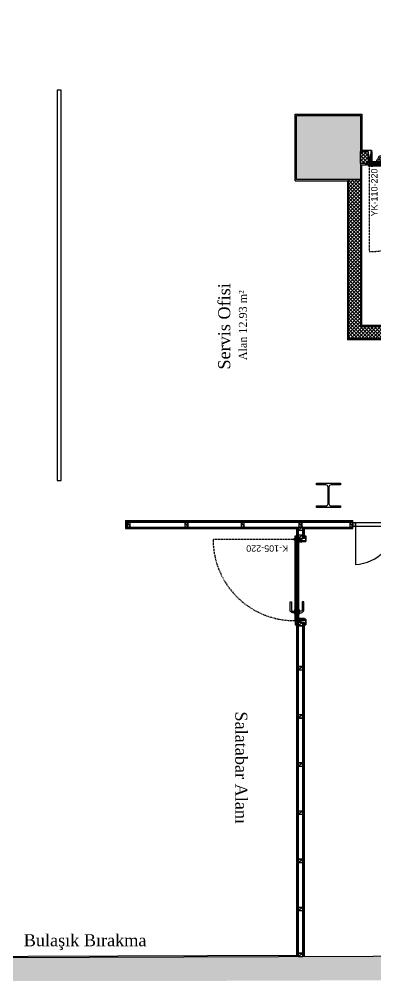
# Model space of a CAD drawing. Header units: millimetres. Extents: x -29311 to -3405, y 28913 to 42880.
# Drawn here: x -16987 to -16543, y 30469 to 31660 of the extents above; entities that cross this region are included whole.
import ezdxf
from ezdxf.enums import TextEntityAlignment as Align

# ---------------------------------------------------------------- set-up
doc = ezdxf.new("R2010")
doc.units = ezdxf.units.MM
doc.linetypes.add('HIDDEN', pattern=[0.375, 0.25, -0.125])
for name, color, linetype in [('1.2 mm sac', 7, 'Continuous'), ('A-BA', 1, 'Continuous'), ('A-CELIK', 201, 'Continuous'), ('A-DOSEME-TARAMA', 251, 'Continuous'), ('A-DUVAR', 53, 'Continuous'), ('A-DUVAR-ALCIPAN', 9, 'Continuous'), ('A-DUVAR-ALCIPAN-CELIK', 144, 'Continuous'), ('A-DUVAR-TARAMA', 251, 'Continuous'), ('A-KAPI', 214, 'Continuous'), ('A-KAPI-AHSAP', 245, 'Continuous'), ('A-KAPI-AKSESUAR', 206, 'Continuous'), ('A-KAPI-METAL', 84, 'Continuous'), ('A-KAPI-PROFIL', 206, 'Continuous'), ('A-SIVA-ALCIPAN', 247, 'Continuous'), ('A-SIVA-IC', 97, 'Continuous'), ('A-YALITIM-ISI', 251, 'BATTING'), ('A-YAZI', 136, 'Continuous'), ('Duvar-200 cm', 7, 'Continuous'), ('level', 10, 'Continuous')]:
    doc.layers.add(name, color=color, linetype=linetype)
doc.layers.add('tarama-betonarme', color=252, linetype='Continuous', lineweight=13)
doc.styles.get("Standard").update_dxf_attribs({"font": 'arial.ttf'})
doc.styles.add('YAZ-50', font='times.ttf', dxfattribs={"width": 0.9})
doc.linetypes.add('BATTING', pattern='A,0.00254,-2.54,[134,ltypeshp.shx,S=2.54,R=0,X=-2.54,Y=0],-5.08,[134,ltypeshp.shx,S=2.54,R=180,X=2.54,Y=0],-2.54', length=10.16254)
pattern_1 = [(45, (-65876.5644, 45834.01), (-4.4194174, 4.4194174), []), (45, (-65872.145, 45834.01), (-4.4194174, 4.4194174), [7.8125, -1.5625, 0, -1.5625])]

# ---------------------------------------------------------------- blocks, each defined once
blk = doc.blocks.new('KAPIYANGIN')
at = {"color": 8, "linetype": 'HIDDEN'}
blk.add_lwpolyline([(85085.6, 20208.6), (85192.4, 20208.6, 0.411438), (85086.7, 20315.3, 0.002371), (85085.6, 20315.3)], format="xyb", dxfattribs=at)
for radius in [1, 0.5, 0.4]:
    blk.add_circle((85085.1, 20208.5), radius)
at = {"linetype": 'ByBlock', "ltscale": 12}
blk.add_arc((85080.6, 20211.1), 0.0345, 188.5836, 255.4134, dxfattribs=at)
at = {"layer": '1.2 mm sac', "color": 0}
blk.add_line((85084.4, 20211.1), (85080.6, 20211.1), dxfattribs=at)
at = {"layer": 'A-DUVAR'}
for points in [[(85077.6, 20317.3), (85067.6, 20317.3)], [(85077.6, 20207.3), (85067.6, 20207.3)]]:
    blk.add_lwpolyline(points, dxfattribs=at)
at = {"layer": 'A-DUVAR-ALCIPAN', "linetype": 'ByBlock', "ltscale": 12}
for p, q in [((85081.8, 20211.3), (85081.8, 20313.6)), ((85084.8, 20211.3), (85084.8, 20315.3))]:
    blk.add_line(p, q, dxfattribs=at)
at = {"layer": 'A-KAPI-AKSESUAR', "ltscale": 12}
for points in [[(85078.4, 20305.5), (85076.8, 20305.5, 0.414214), (85073.4, 20302.1), (85073.4, 20222.9, 0.414214), (85076.8, 20219.5), (85078.4, 20219.5)], [(85078.4, 20303.5), (85076.8, 20303.5, 0.414214), (85075.4, 20302.1), (85075.4, 20222.9, 0.414214), (85076.8, 20221.5), (85078.4, 20221.5)]]:
    blk.add_lwpolyline(points, format="xyb", dxfattribs=at)
for points in [[(85080.4, 20301.5), (85080.4, 20307.5), (85078.4, 20307.5), (85078.4, 20301.5)], [(85080.4, 20217.5), (85080.4, 20223.5), (85078.4, 20223.5), (85078.4, 20217.5)]]:
    blk.add_lwpolyline(points, close=True, dxfattribs=at)
at = {"layer": 'A-KAPI-METAL'}
for p, q in [((85080.4, 20313.9), (85080.4, 20215.8)), ((85084.3, 20314), (85080.5, 20314)), ((85080.6, 20313.8), (85086, 20313.8)), ((85080.6, 20313.8), (85080.6, 20311.8)), ((85080.6, 20313.8), (85080.6, 20213.1)), ((85080.8, 20311.8), (85080.6, 20311.8)), ((85080.8, 20313.6), (85085.8, 20313.6)), ((85080.8, 20313.6), (85080.8, 20311.8)), ((85084.2, 20315.4), (85084.2, 20314)), ((85084.2, 20314), (85084.4, 20314)), ((85086, 20315.5), (85084.3, 20315.5)), ((85084.4, 20314), (85084.4, 20315.3)), ((85084.4, 20315.3), (85084.5, 20315.3)), ((85086, 20315.3), (85084.4, 20315.3)), ((85084.5, 20315.3), (85084.5, 20313.9)), ((85084.8, 20315.3), (85086, 20315.3)), ((85085.8, 20311.8), (85085.8, 20313.6)), ((85086, 20311.8), (85085.8, 20311.8)), ((85086, 20315.3), (85086, 20209.6)), ((85086, 20313.8), (85086, 20311.8)), ((85086.1, 20315.4), (85086.1, 20209.5)), ((85080.4, 20211), (85080.4, 20231.3)), ((85084.3, 20211), (85080.5, 20211)), ((85080.6, 20213.1), (85080.8, 20213.1)), ((85080.6, 20211.1), (85080.6, 20213.1)), ((85080.6, 20211.1), (85086, 20211.1)), ((85080.8, 20213.1), (85080.8, 20211.3)), ((85080.8, 20211.3), (85085.8, 20211.3)), ((85084.2, 20209.5), (85084.2, 20210.9)), ((85084.2, 20210.9), (85084.4, 20210.9)), ((85084.4, 20210.9), (85084.4, 20209.6)), ((85086, 20209.6), (85084.4, 20209.6)), ((85084.4, 20209.6), (85084.5, 20209.6)), ((85084.5, 20209.6), (85084.5, 20211)), ((85086, 20209.6), (85084.8, 20209.6)), ((85085.8, 20213.1), (85086, 20213.1)), ((85085.8, 20213.1), (85085.8, 20211.3)), ((85086, 20211.1), (85086, 20213.1)), ((85086, 20209.5), (85084.3, 20209.5))]:
    blk.add_line(p, q, dxfattribs=at)
for points in [[(85066.1, 20320.2), (85066.1, 20313.4, 0.414214), (85066.2, 20313.3), (85074.2, 20313.3), (85074.2, 20313.5), (85066.4, 20313.5, -0.414214), (85066.3, 20313.5), (85066.3, 20320, -0.414214), (85066.4, 20320.1), (85067.4, 20320.1, -0.414214), (85067.4, 20320), (85067.4, 20319.3), (85067.6, 20319.3), (85067.6, 20320.2, 0.414214), (85067.5, 20320.3), (85066.2, 20320.3, 0.414214)], [(85082.7, 20320.7, 0.414214), (85082.6, 20320.6), (85082.6, 20319.7), (85082.8, 20319.7), (85082.8, 20320.4, -0.414214), (85082.9, 20320.5), (85083.9, 20320.5, -0.414214), (85083.9, 20320.4), (85083.9, 20314.6, -0.414214), (85083.9, 20314.6), (85078.3, 20314.6, 0.414214), (85078.2, 20314.4), (85078.2, 20313.2, 0.414154), (85078.3, 20313.1), (85079.9, 20313.1), (85069.6, 20313.1), (85068.2, 20313.1), (85069.6, 20313.1), (85069.6, 20313.3), (85068.2, 20313.3, 1), (85068.2, 20312.9), (85079.9, 20312.9, 0.938583), (85079.9, 20313.3), (85078.5, 20313.3, -0.414214), (85078.4, 20313.3), (85078.4, 20314.3, -0.414214), (85078.5, 20314.4), (85084, 20314.4, 0.414214), (85084.1, 20314.5), (85084.1, 20320.6, 0.414214), (85084, 20320.7)], [(85066.1, 20204.4), (85066.1, 20211.2, -0.414214), (85066.2, 20211.3), (85074.2, 20211.3), (85074.2, 20211.1), (85066.4, 20211.1, 0.414214), (85066.3, 20211), (85066.3, 20204.5, 0.414214), (85066.4, 20204.5), (85067.4, 20204.5, 0.414214), (85067.4, 20204.5), (85067.4, 20205.3), (85067.6, 20205.3), (85067.6, 20204.4, -0.414214), (85067.5, 20204.3), (85066.2, 20204.3, -0.414214)], [(85082.7, 20204.3, -0.414214), (85082.6, 20204.4), (85082.6, 20205.3), (85082.8, 20205.3), (85082.8, 20204.5, 0.414214), (85082.9, 20204.5), (85083.9, 20204.5, 0.414214), (85083.9, 20204.5), (85083.9, 20209.9, 0.414214), (85083.9, 20210), (85078.4, 20210, -0.414214), (85078.3, 20210.1), (85078.3, 20211.4, -0.414154), (85078.4, 20211.5), (85079.9, 20211.5), (85069.6, 20211.5), (85068.2, 20211.5), (85069.6, 20211.5), (85069.6, 20211.3), (85068.2, 20211.3, -1), (85068.2, 20211.7), (85079.9, 20211.7, -0.938583), (85079.9, 20211.3), (85078.6, 20211.3, 0.414214), (85078.5, 20211.2), (85078.5, 20210.2, 0.414214), (85078.6, 20210.2), (85084, 20210.2, -0.414214), (85084.1, 20210.1), (85084.1, 20204.4, -0.414214), (85084, 20204.3)]]:
    blk.add_lwpolyline(points, format="xyb", close=True, dxfattribs=at)
for centre, radius, start, end in [((85080.5, 20313.9), 0.08, 90, 180), ((85084.3, 20315.4), 0.08, 90, 180), ((85084.3, 20314), 0.0478, 295.1719, 356.1095), ((85084.4, 20313.9), 0.0816, 267.7148, 4.0381), ((85086, 20315.4), 0.08, 0, 90), ((85080.5, 20211), 0.08, 180, 270), ((85084.3, 20209.5), 0.08, 180, 270), ((85084.3, 20210.9), 0.0478, 3.8905, 64.8281), ((85084.4, 20211), 0.0816, 355.9619, 92.2852), ((85086, 20209.5), 0.08, 270, 0)]:
    blk.add_arc(centre, radius, start, end, dxfattribs=at)
at = {"layer": 'A-KAPI-PROFIL'}
for points in [[(85068.8, 20313.6), (85068.8, 20313.5), (85070.4, 20313.5), (85071.7, 20314.3), (85074.1, 20314.3), (85074.1, 20313.6), (85074.2, 20313.6), (85074.2, 20314.4), (85071.7, 20314.4), (85070.3, 20313.6), (85068.8, 20313.6)], [(85068.8, 20210.9), (85068.8, 20211), (85070.4, 20211), (85071.7, 20210.2), (85074.1, 20210.2), (85074.1, 20210.9), (85074.2, 20210.9), (85074.2, 20210.1), (85071.7, 20210.1), (85070.3, 20210.9), (85068.8, 20210.9)]]:
    blk.add_lwpolyline(points, dxfattribs=at)
for points in [[(85075.2, 20315.6), (85072.2, 20314.5), (85071.1, 20314.5), (85071.1, 20313.5), (85072.3, 20313.5), (85075.6, 20314.7), (85083.9, 20314.7), (85083.9, 20315.6)], [(85075.2, 20208.9), (85072.2, 20210), (85071.1, 20210), (85071.1, 20211), (85072.3, 20211), (85075.6, 20209.8), (85083.9, 20209.8), (85083.9, 20208.9)]]:
    blk.add_lwpolyline(points, close=True, dxfattribs=at)
at = {"layer": 'A-KAPI-PROFIL', "color": 8}
for points in [[(85079, 20314.3, 0.414214), (85078.8, 20314.1), (85078.8, 20313.5, 0.414214), (85079, 20313.3), (85080.1, 20313.3), (85080.1, 20312.8), (85079.9, 20312.8, 1), (85079.9, 20312.6), (85080.2, 20312.6, 0.414214), (85080.3, 20312.7), (85080.3, 20313.9), (85080.3, 20314.1, 0.414214), (85080.1, 20314.3)], [(85079, 20211.2, 0.414214), (85078.8, 20211), (85078.8, 20210.4, 0.414214), (85079, 20210.2), (85080.1, 20210.2, 0.414214), (85080.3, 20210.4), (85080.3, 20211.8, 0.414214), (85080.2, 20211.9), (85079.9, 20211.9, 1), (85079.9, 20211.7), (85080.1, 20211.7), (85080.1, 20211.2)]]:
    blk.add_lwpolyline(points, format="xyb", close=True, dxfattribs=at)
at = {"layer": 'A-YALITIM-ISI', "linetype": 'BATTING', "ltscale": 0.001}
blk.add_line((85083.3, 20313.6), (85083.3, 20211.3), dxfattribs=at)
at = {"layer": 'DEFPOINTS', "linetype": 'ByBlock', "ltscale": 12}
for p, q in [((85067.6, 20317.3), (85082.6, 20317.3)), ((85067.6, 20207.3), (85082.6, 20207.3))]:
    blk.add_line(p, q, dxfattribs=at)
at = {"layer": 'level', "insert": (85088.9, 20210.9), "char_height": 8, "width": 57.536, "attachment_point": 3, "rotation": 180}
blk.add_mtext('YK-110-220', dxfattribs=at)
blk = doc.blocks.new('A$C1989330F')
at = {"layer": 'A-KAPI-AKSESUAR'}
blk.add_lwpolyline([(28, 0), (-28, 0), (-28, -8), (28, -8)], close=True, dxfattribs=at)
blk.add_lwpolyline([(-125, -45), (-20, -45, 0.414214), (-10, -35), (-10, -8), (10, -8), (10, -32, -0.414214), (-23, -65), (-125, -65)], format="xyb", close=True, dxfattribs=at)
blk = doc.blocks.new('*U51')
at = {"ltscale": 12}
h = blk.add_hatch(dxfattribs=at)
h.set_pattern_fill('ANSI31', color=8, scale=5, angle=45)
h.set_pattern_definition([(90, (48.085, 20), (-15.875, 3e-15), [])])
h.paths.add_polyline_path([(1004, -130), (44, -130), (44, -160), (1004, -160)])
at = {"color": 8, "linetype": 'HIDDEN', "ltscale": 50}
blk.add_lwpolyline([(13, -176), (13, -1189, 0.417281), (1025, -166)], format="xyb", dxfattribs=at)
at = {"layer": 'A-KAPI-AHSAP'}
for points in [[(44, -165), (34, -165), (34, -148), (34, -148), (34, -125), (44, -125), (44, -165)], [(44, -125), (1004, -125)], [(1004, -165), (44, -165)], [(1004, -165), (1004, -125), (1014, -125), (1014, -165), (1014, -165), (1014, -165), (1004, -165)]]:
    blk.add_lwpolyline(points, dxfattribs=at)
blk.add_lwpolyline([(1004, -130), (44, -130), (44, -160), (1004, -160)], close=True, dxfattribs=at)
at = {"layer": 'A-KAPI-AKSESUAR'}
for radius in [10, 5, 4]:
    blk.add_circle((12, -175), radius, dxfattribs=at)
at = {"layer": 'A-KAPI-METAL'}
for points in [[(-29, -33), (39, -33, -0.414214), (40, -34), (40, -96), (38, -96), (38, -36, 0.414214), (38, -35), (-28, -35, 0.414214), (-28, -36), (-28, -47, 0.414214), (-28, -48), (-20, -48), (-20, -50), (-29, -50, -0.414214), (-30, -49), (-30, -34, -0.414214)], [(-30, -151, -0.414214), (-29, -150), (-20, -150), (-20, -152), (-28, -152, 0.414214), (-28, -152), (-28, -162, 0.414214), (-28, -163), (27, -163, 0.414214), (27, -162), (27, -105, -0.414214), (28, -104), (41, -104, -0.414154), (42, -105), (42, -119), (42, -95), (42, -81), (42, -95), (40, -95), (40, -81, -1), (44, -81), (44, -120, -0.934642), (40, -119), (40, -106, 0.414214), (40, -106), (30, -106, 0.414214), (29, -106), (29, -164, -0.414214), (28, -165), (-29, -165, -0.414214), (-30, -164)], [(1078, -151, 0.414214), (1077, -150), (1068, -150), (1068, -152), (1076, -152, -0.414214), (1076, -152), (1076, -162, -0.414214), (1076, -163), (1022, -163, -0.414214), (1021, -162), (1021, -104, 0.414214), (1020, -103), (1007, -103, 0.414154), (1006, -104), (1006, -119), (1006, -95), (1006, -81), (1006, -95), (1008, -95), (1008, -81, 1), (1004, -81), (1004, -120, 0.938583), (1008, -119), (1008, -105, -0.414214), (1009, -105), (1019, -105, -0.414214), (1019, -105), (1019, -164, 0.414214), (1020, -165), (1077, -165, 0.414214), (1078, -164)], [(1077, -33), (1009, -33, 0.414214), (1008, -34), (1008, -96), (1010, -96), (1010, -36, -0.414214), (1011, -35), (1076, -35, -0.414214), (1076, -36), (1076, -47, -0.414214), (1076, -48), (1068, -48), (1068, -50), (1077, -50, 0.414214), (1078, -49), (1078, -34, 0.414214)]]:
    blk.add_lwpolyline(points, format="xyb", close=True, dxfattribs=at)
at = {"layer": 'A-KAPI-PROFIL'}
for points in [[(16, -101), (27, -70), (27, -36), (37, -36), (37, -72), (26, -104), (26, -163), (16, -163)], [(1032, -101), (1021, -70), (1021, -44), (1011, -44), (1011, -72), (1022, -104), (1022, -163), (1032, -163)]]:
    blk.add_lwpolyline(points, close=True, dxfattribs=at)
for points in [[(36, -37), (37, -37), (37, -52), (30, -66), (30, -90), (37, -90), (37, -91), (29, -91), (29, -66), (36, -52), (36, -37)], [(1012, -37), (1011, -37), (1011, -52), (1018, -66), (1018, -90), (1011, -90), (1011, -91), (1019, -91), (1019, -66), (1012, -52), (1012, -37)]]:
    blk.add_lwpolyline(points, dxfattribs=at)
at = {"layer": 'A-KAPI-PROFIL', "color": 8}
for points in [[(40, -111, 0.414214), (38, -109), (31, -109, 0.414214), (29, -111), (29, -122, 0.414214), (31, -124), (45, -124, 0.414214), (46, -123), (46, -120, 1), (44, -120), (44, -121), (40, -121)], [(1019, -111, 0.414214), (1017, -109), (1010, -109, 0.414214), (1008, -111), (1008, -121), (1004, -121), (1004, -120, 1), (1002, -120), (1002, -123, 0.414214), (1003, -124), (1014, -124), (1017, -124, 0.414214), (1019, -122)]]:
    blk.add_lwpolyline(points, format="xyb", close=True, dxfattribs=at)
at = {"layer": 'DEFPOINTS', "linetype": 'ByBlock', "ltscale": 12}
for p, q in [((0, -50), (0, -150)), ((1048, -50), (1048, -125))]:
    blk.add_line(p, q, dxfattribs=at)
at = {"ltscale": 12, "xscale": -1, "rotation": 180}
blk.add_blockref('A$C1989330F', (916, -125), dxfattribs=at)
at = {"ltscale": 12}
blk.add_blockref('A$C1989330F', (916, -165), dxfattribs=at)
blk = doc.blocks.new('40 60')
at = {"layer": 'A-DUVAR-ALCIPAN-CELIK'}
for points in [[(82132.2, 6001.7), (82132.2, 6007.7), (82128.2, 6007.7), (82128.2, 6001.7)], [(82132, 6001.8), (82132, 6007.5), (82128.3, 6007.5), (82128.3, 6001.8)]]:
    blk.add_lwpolyline(points, close=True, dxfattribs=at)
blk.add_lwpolyline([(82128.3, 6007.5), (82132, 6001.8)], dxfattribs=at)

msp = doc.modelspace()

# ---------------------------------------------------------------- hatches: boundary and pattern name
at = {"layer": 'A-DOSEME-TARAMA'}
h = msp.add_hatch(dxfattribs=at)
h.set_pattern_fill('NET', color=256, angle=45)
h.set_pattern_definition([(45, (-100244.7386, 15842.625), (-2.24506403, 2.24506403), []), (135, (-100244.7386, 15842.625), (-2.24506403, -2.24506403), [])])
h.paths.add_polyline_path([(-16561.24, 31479.76), (-16551.84, 31479.76), (-16551.84, 31494.76), (-16561.24, 31494.76)])
at = {"layer": 'A-DUVAR-TARAMA'}
h = msp.add_hatch(dxfattribs=at)
h.set_pattern_fill('ANSI37', color=256, scale=25, style=0)
h.set_pattern_definition([(45, (-65876.5644, 50035.5397), (-2.2097087, 2.2097087), []), (135, (-65876.5644, 50035.5397), (-2.2097087, -2.2097087), [])])
h.paths.add_polyline_path([(-16318.01, 31358.18), (-16333.01, 31358.18), (-16333.01, 31276.43), (-16561.24, 31276.43), (-16561.24, 31459.76), (-16576.24, 31459.76), (-16576.24, 31261.43), (-16581.24, 31261.43), (-16333.01, 31261.43), (-16333.01, 31218.88), (-16318.01, 31218.88)])
h.paths.add_polyline_path([(-16318.01, 31218.88), (-16333.01, 31218.88), (-16333.01, 31139.76), (-16318.01, 31139.76)])
at = {"layer": 'tarama-betonarme'}
h = msp.add_hatch(dxfattribs=at)
h.set_pattern_fill('ANSI35', color=256, scale=25, style=0)
h.set_pattern_definition(pattern_1)
h.paths.add_polyline_path([(-18785.37, 30484.04), (-19021.29, 32291.44), (-14216.73, 32477.67), (-13835.02, 30501.63)], flags=16)
h.paths.add_polyline_path([(-18811.7, 30453.95), (-19055.29, 32320.15), (-14192.15, 32508.65), (-13798.7, 30471.76)])
h = msp.add_hatch(dxfattribs=at)
h.set_pattern_fill('ANSI35', color=256, scale=25, style=0)
h.set_pattern_definition(pattern_1)
edge = h.paths.add_edge_path()
edge.add_line((-17391.24, 31539.76), (-17391.24, 31459.76))
edge.add_line((-17391.24, 31459.76), (-17471.24, 31459.76))
edge.add_line((-17471.24, 31459.76), (-17471.24, 31539.76))
h.paths.add_polyline_path([(-16641.24, 31539.76), (-16561.24, 31539.76), (-16561.24, 31459.76), (-16641.24, 31459.76)])

# ---------------------------------------------------------------- linework, layer by layer
at = {"layer": 'A-BA'}
msp.add_lwpolyline([(-19021.29, 32291.44), (-18785.37, 30484.04), (-13835.02, 30501.63)], dxfattribs=at)
msp.add_lwpolyline([(-16641.24, 31539.76), (-16561.24, 31539.76), (-16561.24, 31459.76), (-16641.24, 31459.76)], close=True, dxfattribs=at)
msp.add_lwpolyline([(-16641.24, 31539.76), (-16561.24, 31539.76), (-16561.24, 31459.76), (-16641.24, 31459.76)], close=True, dxfattribs=at)
at = {"layer": 'A-CELIK'}
msp.add_lwpolyline([(-16586.24, 31053.16), (-16586.24, 31051.26), (-16601.24, 31051.26), (-16616.24, 31051.26), (-16616.24, 31053.16), (-16604.49, 31053.16, 0.4142136), (-16601.79, 31055.86), (-16601.79, 31066.26), (-16601.79, 31076.66, 0.4142136), (-16604.49, 31079.36), (-16616.24, 31079.36), (-16616.24, 31081.26), (-16601.24, 31081.26), (-16586.24, 31081.26), (-16586.24, 31079.36), (-16597.99, 31079.36, 0.4142136), (-16600.69, 31076.66), (-16600.69, 31066.26), (-16600.69, 31055.86, 0.4142136), (-16597.99, 31053.16)], format="xyb", close=True, dxfattribs=at)
at = {"layer": 'A-DUVAR'}
for p, q in [((-16561.24, 31479.76), (-16561.24, 31494.76)), ((-16551.84, 31494.76), (-16561.24, 31494.76)), ((-16551.84, 31479.76), (-16561.24, 31479.76)), ((-16576.24, 31261.43), (-16576.24, 31459.76)), ((-16576.24, 31459.76), (-16561.24, 31459.76)), ((-16561.24, 31459.76), (-16561.24, 31276.43)), ((-16333.01, 31276.43), (-16561.24, 31276.43)), ((-16333.01, 31261.43), (-16576.24, 31261.43))]:
    msp.add_line(p, q, dxfattribs=at)
msp.add_lwpolyline([(-16551.84, 31494.76), (-16551.84, 31479.76)], dxfattribs=at)
at = {"layer": 'A-DUVAR-ALCIPAN'}
for p, q in [((-16853.59, 31034.01), (-16570.73, 31034.01)), ((-16853.59, 31034.01), (-16853.59, 31025.51)), ((-16853.59, 31025.51), (-16639.21, 31025.51)), ((-16852.34, 31034.01), (-16852.34, 31025.51)), ((-16852.34, 31032.76), (-16570.73, 31032.76)), ((-16852.34, 31026.76), (-16639.21, 31026.76)), ((-16640.46, 31025.51), (-16640.46, 31012.67)), ((-16639.21, 31026.76), (-16639.21, 31012.67)), ((-16633.21, 31026.76), (-16570.73, 31026.76)), ((-16633.21, 31012.67), (-16633.21, 31026.76)), ((-16633.21, 31025.51), (-16570.73, 31025.51)), ((-16631.96, 31012.67), (-16631.96, 31025.51)), ((-16640.47, 30907.86), (-16640.49, 30491.66)), ((-16639.22, 30907.86), (-16639.24, 30491.67)), ((-16633.21, 30491.71), (-16633.21, 30907.86)), ((-16631.96, 30491.71), (-16631.96, 30907.86))]:
    msp.add_line(p, q, dxfattribs=at)
at = {"layer": 'A-KAPI-AHSAP'}
msp.add_line((-16567.82, 31027.69), (-16567.82, 30980.21), dxfattribs=at)
for points in [[(-16567.82, 31031.83), (-16570.73, 31031.83), (-16570.73, 31027.69), (-16567.82, 31027.69)], [(-16567.82, 31027.69), (-16466.57, 31027.69), (-16466.57, 31031.83), (-16567.82, 31031.83)]]:
    msp.add_lwpolyline(points, close=True, dxfattribs=at)
msp.add_arc((-16569.82, 31031.83), 51.63, 272.22706, 2.81789, dxfattribs=at)
at = {"layer": 'A-SIVA-ALCIPAN'}
for p, q in [((-16854.34, 31034.76), (-16854.34, 31024.76)), ((-16854.34, 31034.76), (-16570.73, 31034.76)), ((-16854.34, 31024.76), (-16641.21, 31024.76)), ((-16641.21, 31024.76), (-16641.21, 31012.67)), ((-16631.21, 31024.76), (-16570.73, 31024.76)), ((-16631.21, 31012.67), (-16631.21, 31024.76)), ((-16570.73, 31024.76), (-16570.73, 31034.76)), ((-16641.22, 30907.86), (-16641.24, 30493.16)), ((-16631.21, 30491.71), (-16631.21, 30907.86))]:
    msp.add_line(p, q, dxfattribs=at)
for points in [[(-16631.21, 31012.67), (-16641.21, 31012.67)], [(-16631.21, 30912.86), (-16641.24, 30912.86)]]:
    msp.add_lwpolyline(points, dxfattribs=at)
at = {"layer": 'A-SIVA-IC'}
for points in [[(-16642.74, 31458.25), (-16642.74, 31541.26), (-16559.74, 31541.26), (-16559.74, 31496.27), (-16551.84, 31496.27)], [(-16334.51, 31358.18), (-16334.51, 31277.93), (-16559.74, 31277.93), (-16559.74, 31458.26), (-16559.74, 31458.26), (-16559.74, 31478.26), (-16553.84, 31478.26)], [(-16642.74, 31458.25), (-16577.74, 31458.25), (-16577.74, 31259.93)], [(-16459.51, 31034.39), (-16459.51, 31130.71), (-16334.51, 31130.71), (-16334.51, 31259.93), (-16577.74, 31259.93)], [(-16631.21, 30907.86), (-16641.22, 30907.86)], [(-18094.12, 30488), (-16640.49, 30493.16)]]:
    msp.add_lwpolyline(points, dxfattribs=at)
at = {"layer": 'Duvar-200 cm'}
msp.add_lwpolyline([(-16934.34, 31571.26), (-16939.34, 31571.26), (-16939.34, 31084.76), (-16934.34, 31084.76)], close=True, dxfattribs=at)

# ---------------------------------------------------------------- block references
at = {"layer": 'A-DUVAR-ALCIPAN-CELIK'}
for p in [(-98980.5, 25025.11), (-98908.46, 25025.11), (-98838.42, 25025.11), (-98766.38, 25025.11), (-98702.89, 25025.11)]:
    msp.add_blockref('40 60', p, dxfattribs=at)
at = {"layer": 'A-DUVAR-ALCIPAN-CELIK', "rotation": 270}
for p in [(-22640.87, 113154.92), (-22640.87, 113144.83), (-22640.87, 113036.02), (-22640.87, 112981.02), (-22640.87, 112921.02), (-22640.87, 112861.02), (-22640.87, 112801.02), (-22640.87, 112741.02), (-22640.87, 112681.02), (-22640.87, 112623.87)]:
    msp.add_blockref('40 60', p, dxfattribs=at)
at = {"layer": 'A-KAPI', "rotation": 270}
msp.add_blockref('KAPIYANGIN', (-36759.09, 116562.39), dxfattribs=at)
at = {"layer": 'A-KAPI-AHSAP', "xscale": 0.1, "yscale": 0.1, "zscale": 0.1, "rotation": 270}
msp.add_blockref('*U51', (-16626.21, 31012.67), dxfattribs=at)

# ---------------------------------------------------------------- texts
at = {"layer": 'A-YAZI', "style": 'YAZ-50'}
for s, height, rotation, p in [('Servis Ofisi', 15, 90, (-16723.76, 31276.82)), ('Alan 12.93 m²', 10, 90, (-16702.96, 31278.23)), ('Salatabar Alanı', 15, 270, (-16717.41, 30726.89))]:
    msp.add_text(s, height=height, rotation=rotation, dxfattribs=at).set_placement(p, align=Align.CENTER)
msp.add_text('Bulaşık Bırakma ', height=15, dxfattribs=at).set_placement((-16901.79, 30504.42), align=Align.CENTER)
at = {"layer": 'level', "insert": (-16703.78, 30996.04), "char_height": 8, "width": 13.9869, "attachment_point": 3, "rotation": 180}
msp.add_mtext('K-105-220', dxfattribs=at)

doc.saveas('drawing.dxf')
